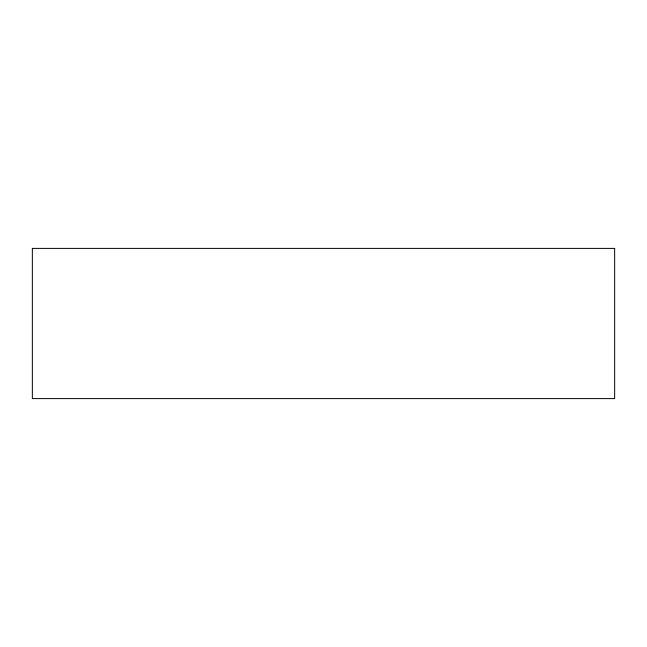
<?xml version="1.0" encoding="UTF-8"?>
<svg xmlns="http://www.w3.org/2000/svg" width="647" height="647" viewBox="0 0 647 647"><rect width="100%" height="100%" fill="white"/><g stroke="black" fill="none" stroke-linecap="round" stroke-linejoin="round"><path stroke-width="0.97" d="M614.65 248.399L32.35 248.399L32.35 398.601L614.65 398.601L614.65 248.399"/></g></svg>
